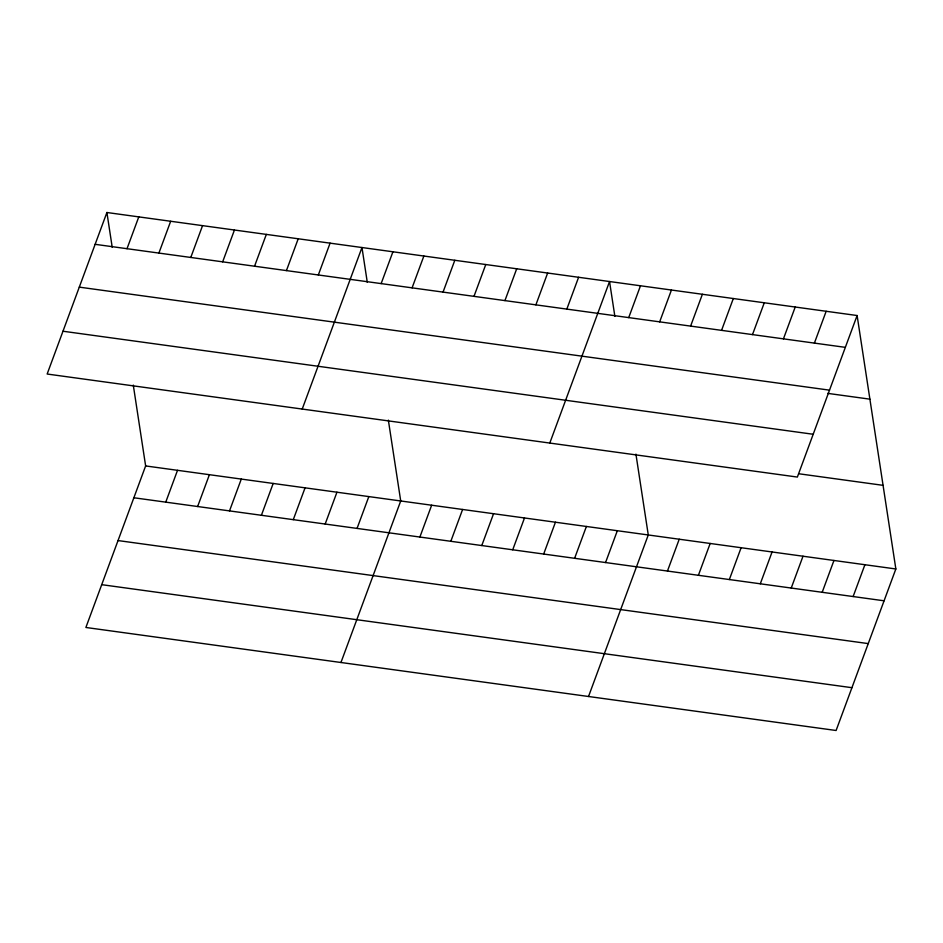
<?xml version="1.0" encoding="UTF-8"?>
<svg xmlns="http://www.w3.org/2000/svg" width="943" height="943" viewBox="0 0 943 943"><rect width="100%" height="100%" fill="white"/><g stroke="black" fill="none" stroke-linecap="round" stroke-linejoin="round"><path stroke-width="1.41" d="M106.901 212.505L47.15 374.029L797.365 477.064L857.116 315.528L106.901 212.505L112.229 247.349M127.01 248.704L138.786 216.878M158.895 253.078L170.671 221.263M190.781 257.463L202.556 225.636M133.281 385.086L145.635 465.936L85.884 627.472L836.099 730.495L895.85 568.971L857.116 315.528M222.666 261.836L234.442 230.021M165.756 502.136L177.52 470.321M254.551 266.221L266.327 234.394M197.629 506.521L209.405 474.694M286.436 270.594L298.212 238.779M229.514 510.894L241.29 479.079M318.321 274.979L330.085 243.153M261.4 515.279L273.175 483.453M302.22 409.062L361.971 247.526L367.298 282.381M293.285 519.652L305.06 487.837M381.149 283.607L392.925 251.781M412.091 287.851L423.867 256.036M325.17 524.037L336.946 492.211M443.045 292.106L454.809 260.28M357.055 528.41L368.831 496.584M473.987 296.35L485.763 264.535M340.953 662.505L400.716 500.969L388.351 420.118M504.929 300.605L516.705 268.779M419.883 537.038L431.658 505.212M535.883 304.86L547.647 273.034M450.825 541.294L462.6 509.468M566.826 309.104L578.601 277.277M481.779 545.537L493.554 513.723M549.793 443.057L609.543 281.533L614.871 316.376M512.721 549.793L524.497 517.966M628.722 317.602L640.486 285.776M543.675 554.036L555.439 522.222M659.664 321.858L671.44 290.031M574.617 558.291L586.393 526.465M690.606 326.101L702.382 294.275M605.559 562.547L617.335 530.72M721.56 330.356L733.324 298.53M588.526 696.5L648.277 534.964L635.924 454.125M752.502 334.6L764.278 302.786M667.455 571.045L679.231 539.219M783.444 338.855L795.22 307.029M698.398 575.289L710.173 543.463M814.398 343.111L826.162 311.284M729.352 579.544L741.115 547.718M760.294 583.788L772.069 551.973M791.236 588.043L803.012 556.217M822.19 592.287L833.954 560.472M853.132 596.542L864.908 564.716M95.125 244.32L845.341 347.354M79.295 287.132L829.51 390.154M827.695 393.372L869.894 399.16M62.981 331.229L813.196 434.263M798.674 473.74L883.072 485.339M145.635 465.936L895.85 568.971M133.871 497.763L884.074 600.797M118.028 540.563L868.244 643.597M101.714 584.672L851.93 687.695"/></g></svg>
